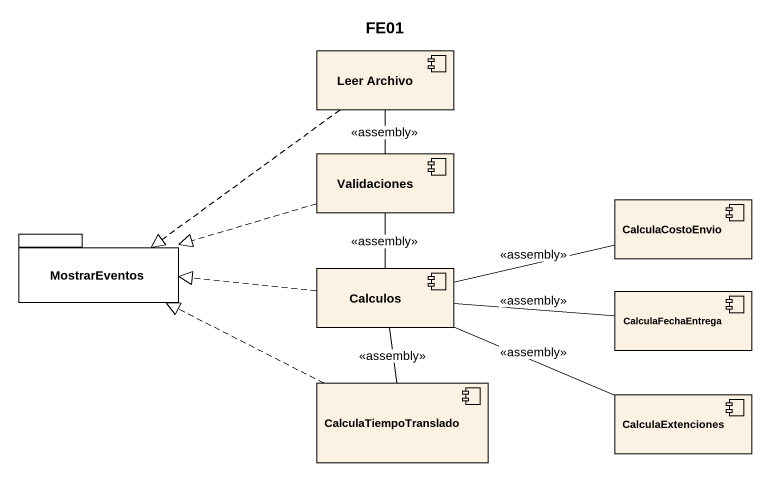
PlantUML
@startuml
title FE01
component "Leer Archivo" as Leer_Archivo
component Validaciones
component CalculaCostoEnvio
package MostrarEventos {
}
component Calculos
component CalculaFechaEntrega
component CalculaTiempoTranslado
component CalculaExtenciones
Leer_Archivo -- Validaciones : <<assembly>>
Leer_Archivo ..|> MostrarEventos
Validaciones .left.|> MostrarEventos
Validaciones -- Calculos : <<assembly>>
CalculaCostoEnvio -left- Calculos : <<assembly>>
Calculos .left.|> MostrarEventos
CalculaFechaEntrega -left- Calculos : <<assembly>>
CalculaTiempoTranslado .left.|> MostrarEventos
CalculaTiempoTranslado -up- Calculos : <<assembly>>
CalculaExtenciones -left- Calculos : <<assembly>>
@enduml
